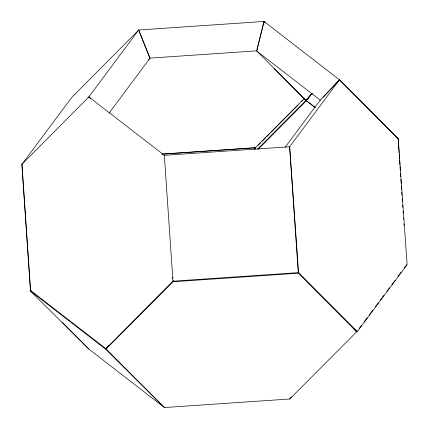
<?xml version="1.0" encoding="UTF-8"?>
<svg xmlns="http://www.w3.org/2000/svg" width="429" height="429" viewBox="0 0 429 429"><rect width="100%" height="100%" fill="white"/><g stroke="black" fill="none" stroke-linecap="round" stroke-linejoin="round"><path stroke-width="0.64" d="M315.095 107.556L306.156 100.638L256.622 50.842L263.996 21.45L138.696 29.998L71.707 97.453L21.879 164.382L30.416 290.326L105.893 348.702L172.855 281.188M354.788 329.955L356.853 331.655L289.747 399.002L164.441 407.55L106.108 348.933L173.08 281.762L173.724 280.652M254.461 149.34L255.416 147.689L304.445 98.332M254.536 149.41L255.545 147.812L162.232 154.177M254.547 149.464L255.287 148.359M21.879 164.382L88.862 96.927L138.696 29.998L150.043 58.113L109.041 113.181M285.076 147.329L320.259 100.07L339.473 79.826L398.214 138.76L407.121 264.623L357.293 331.547L353.11 328.223M289.747 399.002L291.339 396.857M359.245 328.437L361.636 325.225M364.028 322.013L367.219 317.733M369.213 315.052L372.801 310.237M375.589 306.488L378.378 302.74M380.373 300.064L383.96 295.243M386.749 291.495L389.543 287.746M391.934 284.534L395.12 280.255M397.914 276.507L401.099 272.222M404.29 267.937L406.681 264.725M106.108 348.933L108.928 345.318M258.263 149.217L306.263 100.895L312.258 93.227M31.344 290.267L30.116 290.76L88.964 349.174L164.441 407.55L105.593 349.136L107.229 347.088M312.098 93.238L306.156 100.638M105.893 348.702L107.604 346.643M306.435 99.834L311.524 93.715M323.155 97.372L329.048 91.039M329.955 90.063L339.473 79.826L398.01 138.605M148.45 59.776L149.86 58.36L138.696 29.998M258.017 145.426L260.848 142.573M262.264 141.146L265.567 137.822M266.511 136.867L270.291 133.065M271.235 132.116L298.139 105.014M301.448 101.684L302.863 100.257M257.48 149.228L306.011 100.343L315.202 107.448M172.115 278.249L173.053 277.306M150.043 58.113L256.622 50.842M162.108 154.059L255.416 147.689M90.326 98.3L88.862 96.927L164.339 155.303L289.645 146.756L339.473 79.826L263.996 21.45L256.794 51.072L320.436 100.3M173.08 281.762L298.386 273.214L356.719 331.832L355.212 330.555M395.522 136.626L398.166 138.669L399.104 152.654M30.116 290.76L105.593 349.136M88.862 96.927L90.342 98.273M357.293 331.547L298.552 272.613L289.645 146.756L298.262 272.635L172.957 281.183L164.339 155.303M264.94 22.399L263.996 21.45L264.94 22.399M274.228 68.586L306.263 100.895M62.586 322.549L88.964 349.174M399.19 153.99L399.501 158.65M399.592 159.979L399.903 164.645M400.037 166.645L400.305 170.64M400.488 173.305L400.707 176.635M400.89 179.301L401.158 183.296M401.335 185.961L401.56 189.291M401.737 191.956L401.962 195.286M402.182 198.616L402.364 201.281M402.633 205.276L402.767 207.277M403.035 211.272L403.169 213.272M403.48 217.932L403.571 219.267M403.882 223.927L403.973 225.257M21.959 164.334L30.55 290.213"/></g></svg>
